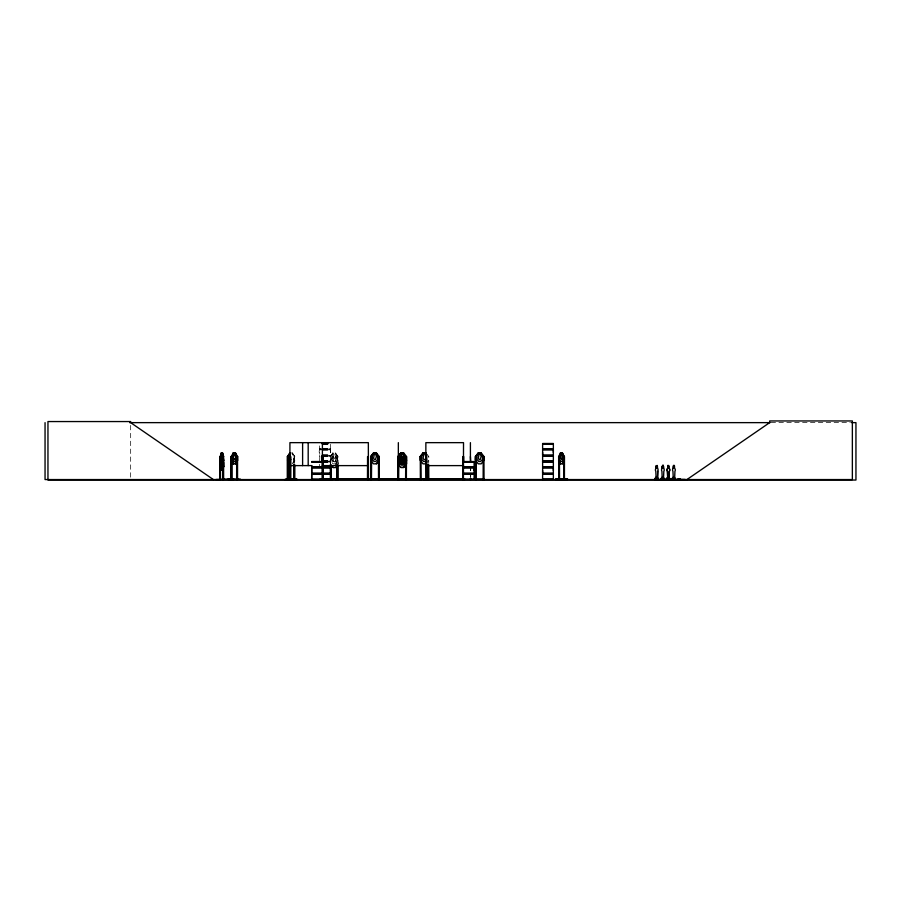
<?xml version="1.0" encoding="UTF-8"?>
<svg xmlns="http://www.w3.org/2000/svg" width="901" height="901" viewBox="0 0 901 901"><rect width="100%" height="100%" fill="white"/><g stroke="black" fill="none" stroke-linecap="round" stroke-linejoin="round"><path stroke-width="0.68" stroke-dasharray="4.5 3.38" d="M321.161 449.475C317.186 447.403 320.576 460.298 319.652 452.482M330.374 452.482L330.374 448.844L328.797 448.788M319.652 448.811L321.161 449.149M330.374 466.842L330.498 455.591L328.797 455.118M331.32 456.469L331.061 463.351M428.707 456.604L427.998 456.323M330.419 455.94L328.865 455.816M337.852 460.174L335.577 456.672L333.055 456.672L331.872 463.069M319.585 455.455L319.652 456.188M330.464 449.486L328.865 449.475M292.938 462.945L294.683 460.174M292.386 463.846L294.807 460.208M335.116 465.243L336.76 463.069L335.532 456.762L337.988 460.343L338.112 463.947L337.976 456.57L335.442 452.921L332.92 452.921L330.43 456.57L331.185 456.559M332.965 452.921L330.509 456.604L330.566 463.947L330.69 460.343L333.133 456.762L335.589 456.762M333.1 456.672L330.43 460.208L332.965 463.846L335.487 463.846L337.976 460.208M328.82 461.729L330.476 461.335M426.669 462.945L428.82 460.208M771.042 422.637L850.386 422.637M321.218 448.788L319.641 448.788L319.652 444.013M328.865 449.149L330.442 449.126M319.641 449.847L321.218 449.847M328.797 449.847L330.385 449.779L330.374 455.151M292.329 452.921L294.807 456.57L294.661 463.351M289.908 453.023L292.341 453.023L293.523 459.33M328.865 455.489L330.442 455.455M319.832 456.188L319.641 461.267M328.797 456.188L330.385 456.188M337.008 463.351L337.008 456.604L337.976 456.57M328.786 461.132L330.374 461.132L328.82 461.278M328.797 461.492L330.442 461.537M328.786 462.067L330.374 462.067M426.669 453.834L428.82 456.57L428.707 463.351M335.409 453.023L337.898 456.604M292.296 453.023L294.807 456.57L293.85 456.604L293.85 463.351M330.374 448.788L330.385 443.697M470.716 466.279L470.705 471.809M470.716 473.194L470.705 477.339M470.412 466.279L470.412 471.809M470.412 473.194L470.412 477.339M337.684 456.604L337.684 463.351M337.165 456.3L337.165 463.351M319.641 464.297L319.641 466.842M294.503 456.604L294.503 463.351M294.019 456.3L294.008 463.351M130.668 425.407L130.668 478.172M333.809 453.496L333.01 458.204L334.62 459.611L335.454 456.604L334.62 453.496L333.764 453.496M333.922 457.235L333.088 461.943L334.733 463.351L335.521 460.343L334.733 457.235L333.922 457.235M333.01 453.023L331.782 459.33L333.415 461.492L335.048 461.492L336.67 459.33L336.67 456.604L335.454 453.023L332.953 453.023"/><path stroke-width="1.35" d="M330.385 473.183L311.712 473.183L311.723 467.901L330.385 467.901M474.095 470.547L474.095 467.901L463.362 467.901M542.616 473.183L542.616 467.901L553.36 467.901L553.349 473.183L542.616 473.183L542.627 470.547M542.616 455.118L542.616 449.847L553.36 449.847L553.349 455.118L542.616 455.118L542.627 452.482M553.349 470.547L553.349 467.901M553.349 452.482L553.349 449.847M394.188 479.129L405.596 478.96M474.872 479.129L461.244 479.118M559.296 479.557L559.082 456.278L558.947 479.557M563.744 456.469L563.666 479.557M656.086 478.69L657.516 478.69L657.707 471.313A1.915 1.34 -90 0 0 657.426 468.306L657.099 465.4M657.516 478.69L657.798 471.313M669.015 478.69L669.297 471.313A1.915 1.34 -90 0 0 669.015 468.306L669.105 468.306A1.915 1.34 -90 0 1 669.387 471.313L669.105 478.69L667.675 478.69L667.404 471.313A1.915 1.34 -90 0 1 667.675 468.306L667.956 465.558M231.906 456.413L231.85 479.557M237.053 456.413L236.828 479.557M288.309 456.413L288.117 479.557M370.761 456.604L371.617 456.323L371.46 479.557M398.884 456.435L398.636 479.557M405.743 456.559L405.596 479.557M421.127 456.469L420.283 456.604L420.373 479.557M475.503 456.604L476.359 456.323L476.28 479.557M426.41 456.48L426.567 479.557M656.176 478.69L655.815 471.313A1.915 1.34 -90 0 1 656.086 468.306L656.176 465.761L657.426 465.761M656.086 468.306L656.266 465.761M655.827 477.429L655.827 479.107L655.725 477.429L656.761 477.598M656.435 477.868L656.424 477.654M662.134 466.234C661.019 473.836 663.249 458.755 663.553 468.306A1.915 1.34 -90 0 1 663.834 471.313L663.474 478.69L662.134 478.69M662.325 477.924L662.798 477.598M661.875 477.429L661.875 479.107L661.773 477.429L662.719 477.958M667.416 479.107L667.314 477.429L668.328 477.879M668.396 477.699L667.438 477.767L668.272 477.541M673.306 478.69L672.946 471.313A1.915 1.34 -90 0 1 673.227 468.306L673.509 465.558M673.227 468.306L673.329 465.986M673.858 477.564L673.43 477.586M673.182 477.598L673.565 477.654M673.644 477.879L672.991 477.767M221.725 453.496L221.353 458.204L222.22 459.634C223.887 467.18 220.193 467.191 221.837 459.634M319.618 479.343L325.723 479.501M542.515 461.391L553.372 461.549M542.593 479.546L542.616 474.241L553.36 474.241L553.36 479.332L542.548 479.366M221.455 459.161L220.88 465.468L221.657 467.63L222.423 467.63L223.178 465.468M215.97 479.49L227.424 479.129M233.359 456.604L234.035 453.496L234.733 453.496L235.443 456.604M290.482 454.532L289.964 458.204L290.741 459.611M668.17 477.935L667.483 477.834M555.444 479.501L567.709 479.129L555.489 479.095M222.119 459.611L222.502 456.604L221.646 453.496M667.697 465.986L668.103 465.4M233.348 453.023L232.3 459.33L233.708 461.492L235.105 461.492L236.479 459.33L236.479 456.604L235.443 453.023L233.291 453.023M228.099 479.49L233.855 479.49M233.877 479.129L228.111 479.129L240.364 479.129M220.182 479.557L220.159 456.57L221.331 452.921L222.524 452.921L223.696 460.208L222.524 463.846L221.241 463.846L220.069 460.208M221.443 459.071L220.182 462.709L221.353 459.071L222.626 459.071L223.797 462.709L223.797 466.346M222.434 463.846L223.696 460.208M221.443 469.984L220.216 466.313L221.353 469.984L222.626 469.984L223.763 466.313M289.908 453.023L288.77 459.33L290.37 461.492M288.297 456.514L287.385 456.604M427.998 479.501L427.93 464.702M428.29 479.49L423.324 479.49L428.358 479.557M328.155 479.49L340.037 479.129L335.791 479.501M332.435 479.501L311.723 479.186L311.723 474.241L330.385 474.241M373.566 453.023L372.147 456.604L372.147 459.33L374.05 461.492L375.931 461.492L377.789 459.33L377.789 456.604L376.393 453.023L373.566 453.023L370.739 456.604L370.649 460.208L373.521 463.846L376.438 463.846L379.31 460.208L379.31 456.57L376.438 452.921L373.521 452.921L370.649 456.57L370.604 479.49M400.832 453.023L399.413 456.604L399.413 459.33L401.305 461.492L403.186 461.492L405.056 459.33L405.056 456.604L403.648 453.023L400.832 453.023L398.005 456.604L398.794 456.559M400.832 456.661L399.413 460.242L399.413 462.979L401.305 465.141L403.186 465.141L405.056 462.979L405.056 460.242L403.648 456.661L400.832 456.661L398.005 460.242M426.837 455.41L425.903 453.023L423.076 453.023L421.668 456.604L421.668 459.33L423.56 461.492L425.441 461.492L426.68 460.051M478.307 453.023L476.888 456.604L476.888 459.33L478.78 461.492L480.672 461.492L482.531 459.33L482.531 456.604L481.134 453.023L478.307 453.023L475.48 456.604L475.379 460.208L478.262 463.846L481.179 463.846L484.051 460.208L484.051 456.57L481.179 452.921L478.262 452.921L475.379 456.57L475.334 479.49M332.48 479.445L311.69 479.546M311.622 479.422L311.712 474.241M235.443 458.204L234.733 459.611L233.359 458.204M558.89 478.724L558.744 479.557L558.643 456.57L560.523 452.921M560.456 463.846L562.427 463.846L564.24 460.174L564.172 456.604L562.325 453.023L563.249 459.33L562.021 461.492L560.794 461.492L559.555 459.33L560.478 453.023L562.404 453.023M562.427 463.846L564.308 460.208M231.14 479.557L231.129 456.57L233.314 452.921L235.476 452.921L235.476 463.846L233.258 463.846L231.129 460.208L233.348 463.756M235.386 463.756L237.605 460.208L237.605 456.57L235.42 452.921M235.42 463.846L237.605 460.208M289.919 452.921L287.442 456.57L287.419 479.557M289.964 453.023L287.52 456.604L287.543 479.557M425.914 458.204L424.945 459.611L424.011 459.611L423.087 458.204L424.011 453.496L424.945 453.496L425.914 456.604L426.669 456.604L426.736 479.557M336.805 465.704L335.577 467.596L333.055 467.596L331.861 465.704M654.914 479.546L655.027 478.307L656.311 478.307M657.043 479.411L657.043 478.307M661.469 479.422L660.906 479.535L661.075 478.307L662.359 478.307M662.922 479.535L663.125 479.107M666.256 479.107L667.9 478.307M668.497 479.557L667.742 478.307M668.632 478.307L668.474 479.535L668.035 477.429M673.452 478.307L672.169 478.307L672 479.535L672.585 479.107M673.689 479.546L674.353 479.535L674.016 478.307L675.299 478.307M678.126 479.107L677.721 479.107M655.387 479.422L685.413 479.557L660.996 479.309M376.393 463.756L379.22 460.174M403.648 463.756L406.475 460.174M406.475 463.824L403.648 467.405L400.832 467.405M420.26 456.604L423.076 453.023M686.945 479.557L769.657 422.637L769.657 420.958L852.357 420.958L852.357 479.557L45.05 479.557L45.05 422.637M666.256 479.557L666.244 479.546M667.911 479.535L668.26 479.422M672.033 479.557L672.72 479.535M679.219 479.557L679.737 479.411M668.013 465.4L668.992 465.986M673.554 465.4L674.151 465.31M284.986 479.501L297.037 479.49M378.476 456.559L379.197 456.604L379.287 479.557M483.218 456.559L483.938 456.604L484.028 479.557M563.677 456.559L564.465 456.604L564.431 479.557M129.609 422.637L770.085 422.637M851.727 422.637L855.95 422.637L855.95 480.042L47.956 480.042L47.956 421.555L130.668 421.555L130.668 422.637L213.368 479.557M322.321 443.483L327.705 443.483M542.616 443.483L553.372 443.483M322.321 443.697L327.705 443.697M322.333 444.013L327.694 444.013M542.627 444.013L553.349 444.013M322.321 448.788L327.694 448.788M322.288 449.149L327.739 449.149M542.548 449.149L553.439 449.149M322.288 449.475L327.739 449.475M542.548 449.475L553.439 449.475M322.321 449.847L327.694 449.847M425.948 452.921L423.031 452.921L420.159 456.57L420.159 460.208L423.031 463.846L425.948 463.846M560.456 452.921L562.427 452.921L564.24 456.604L564.229 479.557M322.321 455.118L327.694 455.118M322.288 455.489L327.739 455.489M542.548 455.489L553.439 455.489M322.288 455.816L327.739 455.816M542.548 455.816L553.439 455.816M322.321 456.188L327.694 456.188M223.313 456.278L223.211 479.557L223.324 478.724M220.159 456.57L220.058 479.557M222.434 452.921L223.696 456.57L222.975 456.604M231.129 456.57L231.298 479.557M231.794 456.559L231.005 456.604M237.549 478.724L236.625 478.724L236.625 479.557L236.693 456.604L237.605 456.57M558.575 456.57L559.453 456.604M289.931 456.604L290.696 456.604L290.753 479.557M368.34 456.604L367.563 456.604L367.473 479.557M405.641 456.604L406.464 456.604L406.374 479.557M470.412 456.604L470.716 462.134M289.964 463.756L287.577 460.174M327.694 461.132L322.333 461.132L327.705 461.278M542.627 461.132L553.349 461.132L553.36 456.188L542.616 456.188L542.616 461.267L553.372 461.267M311.701 461.549L327.705 461.492M463.351 461.549L474.117 461.549M311.701 461.729L327.705 461.74M463.351 461.74L474.117 461.74L474.095 466.842L463.362 466.842M311.723 462.067L327.694 462.067M463.373 462.067L474.095 462.067M542.627 462.067L553.349 462.067M289.931 465.614L312.073 465.614M322.412 465.614L368.34 465.614M425.858 465.614L463.519 465.614M657.426 466.234L657.516 468.306M663.474 466.234L663.553 468.306M311.712 466.842L330.385 466.842M311.645 467.214L330.453 467.214M463.294 467.214L474.185 467.214M542.548 467.214L553.439 467.214M311.645 467.54L330.453 467.54M463.294 467.54L474.185 467.54M542.548 467.54L553.439 467.54M667.675 468.306L667.765 468.306A1.915 1.34 -90 0 0 667.483 471.313L667.765 478.69M221.376 469.894L222.615 469.894M463.362 473.183L474.106 473.183L474.106 467.901M311.645 473.543L330.453 473.543M463.294 473.543L474.185 473.543M542.548 473.543L553.439 473.543M311.645 473.87L330.453 473.87M463.294 473.87L474.185 473.87M542.548 473.87L553.439 473.87M463.362 474.241L474.106 474.241L474.106 479.332M673.768 477.586L672.867 477.429L672.867 479.107M664.206 478.307L662.922 478.307L663.001 479.309M673.227 478.69L674.646 478.69L674.928 471.313A1.915 1.34 -90 0 0 674.567 468.306L674.477 465.761M219.754 478.724L220.486 478.724M222.907 478.724L223.639 478.724M231.861 478.724L230.938 478.724L230.938 479.557M289.863 478.724L290.775 478.724L290.55 479.557M293.771 478.724L294.74 478.724M322.119 478.724L463.677 478.724L463.767 479.557L463.643 478.724M475.413 478.724L476.37 478.724L476.37 479.557M484.028 478.724L483.071 478.724L483.071 479.557M558.665 478.724L559.521 478.724L559.521 479.557L559.453 460.648M563.666 478.724L564.522 478.724M371.629 478.96L378.33 478.96M421.15 478.96L428.358 479.084M476.37 478.96L483.071 478.96M661.92 478.949L663.204 478.949M667.968 478.949L669.24 478.949M673.509 478.949L674.793 478.949M679.061 478.949L680.334 478.949M335.735 479.129L340.037 479.129M542.627 479.186L553.349 479.186M289.874 479.557L289.931 442.65L368.34 442.65L368.408 479.557L368.43 478.724M555.478 479.445L567.72 479.49M483.195 456.311L483.161 479.557M378.454 456.311L378.51 479.557M406.666 479.501L406.554 478.724M368.836 479.501L368.791 478.848M397.904 463.857L400.787 467.495L403.693 467.495L406.576 463.857L406.576 456.57L403.693 452.921L400.787 452.921L397.904 456.57L397.938 479.557M331.917 465.704L333.133 467.495M287.52 460.174L289.919 463.846M560.557 463.756L558.575 460.208L560.523 463.846M219.743 479.512L219.821 456.604L220.508 456.278L220.452 479.557M222.615 459.161L223.178 462.742M662.212 478.69L661.942 471.313A1.915 1.34 -90 0 1 662.212 468.306M675.142 478.307L675.299 479.309M673.475 477.429L673.452 479.107M673.295 478.307L673.295 479.309M672.957 477.429L672.957 479.107M672.315 478.307L672.304 479.309M669.758 479.309L669.758 478.307L668.474 478.307L668.474 479.107M669.601 478.307L669.601 479.107M669.015 466.234L669.105 468.306M667.934 477.429L667.9 479.107M666.774 478.307L666.774 479.107M664.048 478.307L664.127 479.309M662.381 477.429L662.359 479.107M662.201 478.307L662.201 479.309M658.169 479.309L658.169 478.307L656.885 478.307L656.885 479.107M658.012 478.307L658.012 479.107L655.185 479.107L655.185 478.307M656.446 477.429L656.446 479.107M656.345 477.429L656.311 479.107M656.153 478.307L656.153 479.309M564.082 478.724L564.139 479.557M563.947 456.604L563.891 479.557M475.593 478.724L475.593 479.557M470.716 478.724L470.705 479.557M470.412 442.65L470.412 462.134M464.679 478.848L464.679 479.557M463.7 462.134L463.7 456.604L462.889 456.604L463.001 479.557M463.418 479.557L463.519 442.65L425.858 442.65L425.88 479.557M463.058 456.604L463.182 479.557M462.81 478.724L462.81 479.557M428.707 464.702L428.797 479.557M428.617 478.724L428.617 479.557M427.84 478.724L427.84 479.557M426.387 478.724L426.364 479.557M426.15 478.724L426.196 479.557M425.779 478.724L425.779 479.557M420.97 456.311L421.15 479.557M420.193 478.724L420.193 479.557M405.777 478.724L405.777 479.557M398.895 478.724L398.895 479.557M398.343 442.65L398.343 479.557M398.118 478.724L398.118 479.557M378.33 478.724L378.33 479.557M371.629 478.724L371.629 479.557M370.852 478.724L370.852 479.557M367.653 478.724L367.653 479.557M337.83 464.702L337.83 479.557M337.684 464.702L337.684 479.557M337.582 478.724L337.56 479.557M337.289 478.724L337.267 479.557M337.165 464.702L337.087 479.557M337.008 464.702L336.94 479.557M331.286 478.724L331.286 479.557M331.061 464.702L331.14 479.557M330.96 478.724L330.937 479.557M330.532 464.702L330.656 479.557M330.385 464.702L330.442 479.557M323.966 478.848L323.966 479.557M323.279 479.557L323.189 456.604L321.86 456.604L321.86 462.134M323.099 478.724L323.099 479.557M322.626 456.604L322.626 479.557M322.412 456.604L322.502 479.557M322.412 442.65L322.355 479.557M322.074 456.604L322.074 462.134M322.198 478.724L322.074 479.557M321.86 478.724L322.017 479.557L321.803 478.96M311.712 467.901L311.712 473.183M308.187 442.65L308.187 465.614M302.612 442.65L302.612 465.614M294.661 464.702L294.638 479.557M294.503 464.702L294.503 479.557M294.379 478.724L294.402 479.557M294.109 478.724L294.131 479.557M294.008 464.702L293.929 479.557M293.85 464.702L293.771 479.557M290.482 456.604L290.359 479.557M290.145 456.604L290.145 479.557M290.088 478.724L289.964 479.557M288.275 479.557L288.275 478.724L287.306 478.724L287.306 479.557M288.038 456.604L287.915 479.557M237.549 456.57L237.537 479.557M237.278 456.604L237.335 479.557M237.019 478.724L237.143 479.557M233.314 452.921L233.314 463.846M231.58 460.648L231.647 479.557M231.456 478.724L231.489 479.557M223.606 456.57L223.617 479.557M222.975 467.405L222.941 479.557M222.04 459.071L222.04 469.984M221.928 452.921L221.928 463.846M221.353 453.023L220.779 459.33L221.545 461.492L222.31 461.492L223.076 456.604L222.502 453.023L221.263 453.023M561.086 453.496L560.49 458.204L561.706 459.611L562.337 456.604L561.706 453.496L561.086 453.496M400.112 459.014L401.632 461.774L400.044 464.612L402.105 462.281C402.893 466.099 405.991 464.679 402.623 461.751C405.495 459.093 403.186 457.528 402.15 461.211L400.112 459.014M374.489 453.496L373.577 458.204L374.489 459.611L375.435 459.611L376.393 456.604L375.435 453.496L374.489 453.496M401.756 453.496L400.844 458.204L401.756 459.611L402.702 459.611L403.659 456.604L402.702 453.496L401.756 453.496M401.756 457.134L400.844 461.841L401.756 463.26L402.702 463.26L403.659 460.242L402.702 457.134L401.756 457.134M479.231 453.496L478.318 458.204L479.231 459.611L480.177 459.611L481.134 456.604L480.177 453.496L479.231 453.496M285.031 479.445L297.015 479.129L285.088 479.557M400.787 456.57L397.904 460.208L400.787 463.846L403.693 463.846L406.576 460.208L403.693 456.57L400.787 456.57M553.372 443.697L542.616 443.686L542.627 448.788L553.36 448.788L553.36 443.697M553.372 461.729L542.616 461.74L542.627 466.842L553.36 466.842L553.36 461.762M470.412 479.557L470.412 478.724L470.322 479.557"/></g></svg>
